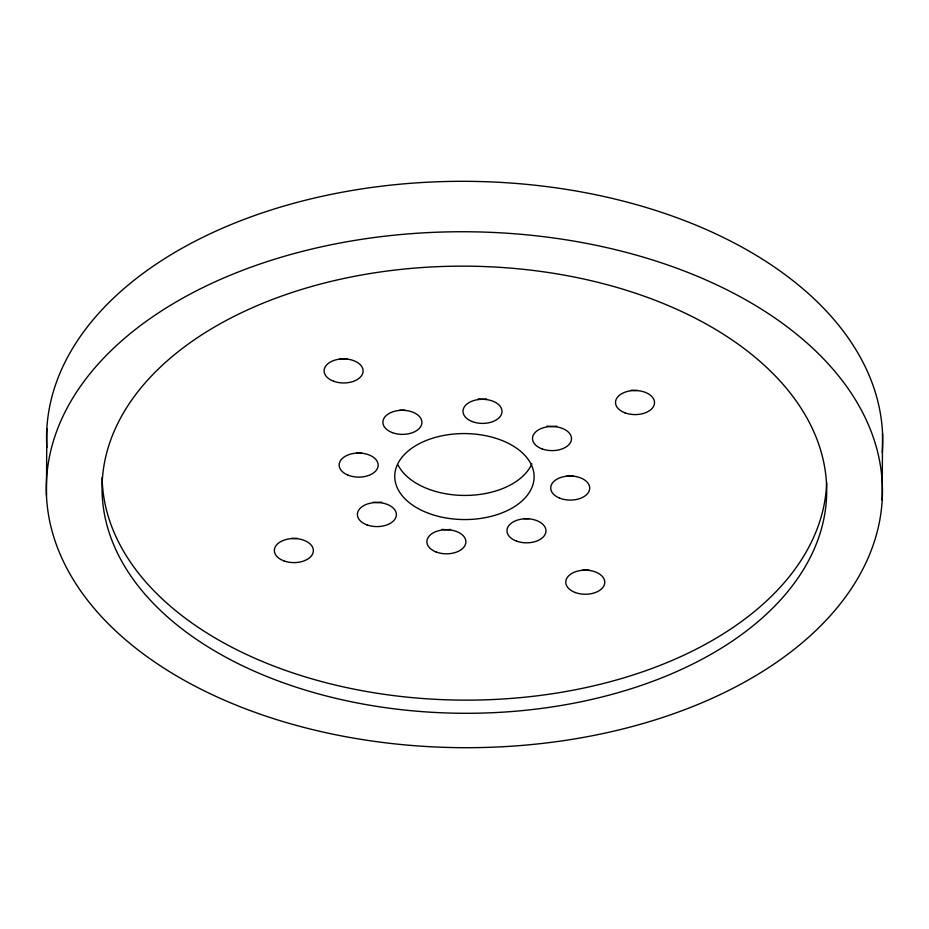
<?xml version="1.0" encoding="UTF-8"?>
<svg xmlns="http://www.w3.org/2000/svg" width="929" height="929" viewBox="0 0 929 929"><rect width="100%" height="100%" fill="white"/><g stroke="black" fill="none" stroke-linecap="round" stroke-linejoin="round"><path stroke-width="1.39" d="M46.45 495.366L46.822 428.71M882.178 500.29A418.073 257.972 0.3 0 0 268.388 261.212A418.073 257.972 0.3 0 0 242.539 707.666A418.073 257.972 0.3 0 0 882.178 500.29L882.55 433.634M531.841 463.85A69.675 42.989 0.3 0 1 465.917 495.424A69.675 42.989 0.3 0 1 398.042 465.023M556.75 426.156A19.509 12.042 0.3 0 1 547.042 426.051M573.158 475.845A19.509 12.042 0.3 0 1 567.062 475.776M528.81 518.637A19.509 12.042 0.3 0 1 523.921 518.579M450.542 529.437A19.509 12.042 0.3 0 1 442.03 529.344M381.633 502.136A19.509 12.042 0.3 0 1 373.121 502.217M361.613 452.876A19.509 12.042 0.3 0 1 356.724 452.922M404.742 410.177A19.509 12.042 0.3 0 1 399.853 410.119M486.645 399.017A19.509 12.042 0.3 0 1 478.133 398.924M46.856 447.615A418.073 257.972 0.3 0 1 466.428 181.318A418.073 257.972 0.3 0 1 882.26 452.539M826.671 482.79A362.333 223.575 0.3 0 1 461.934 700.118A362.333 223.575 0.3 0 1 102.12 477.355M347.144 358.664A19.509 12.042 0.3 0 1 339.828 358.582M637.34 390.401A19.509 12.042 0.3 0 1 631.244 390.215M588.823 569.941A19.509 12.042 0.3 0 1 582.715 570M297.408 538.309A19.509 12.042 0.3 0 1 291.311 538.367M428.873 513.423A69.675 42.989 0.3 0 0 534.105 477.309A69.675 42.989 0.3 0 0 430.324 438.964A69.675 42.989 0.3 0 0 428.873 513.423M559.734 498.165A19.509 12.042 0.3 0 0 589.706 488.631A19.509 12.042 0.3 0 0 561.197 477.343A19.509 12.042 0.3 0 0 559.734 498.165M516.512 541.108A19.509 12.042 0.3 0 0 545.973 531.005A19.509 12.042 0.3 0 0 516.919 520.263A19.509 12.042 0.3 0 0 516.512 541.108M435.91 551.896A19.509 12.042 0.3 0 0 465.882 542.362A19.509 12.042 0.3 0 0 437.373 531.063A19.509 12.042 0.3 0 0 435.91 551.896M366.92 524.873A19.509 12.042 0.3 0 0 396.381 514.759A19.509 12.042 0.3 0 0 367.327 504.029A19.509 12.042 0.3 0 0 366.92 524.873M348.178 475.207A19.509 12.042 0.3 0 0 378.149 465.661A19.509 12.042 0.3 0 0 349.652 454.374A19.509 12.042 0.3 0 0 348.178 475.207M392.456 432.659A19.509 12.042 0.3 0 0 421.917 422.544A19.509 12.042 0.3 0 0 392.851 411.802A19.509 12.042 0.3 0 0 392.456 432.659M472.013 421.476A19.509 12.042 0.3 0 0 501.985 411.942A19.509 12.042 0.3 0 0 473.476 400.643A19.509 12.042 0.3 0 0 472.013 421.476M542.037 448.893A19.509 12.042 0.3 0 0 571.509 438.778A19.509 12.042 0.3 0 0 542.443 428.048A19.509 12.042 0.3 0 0 542.037 448.893M333.639 381.238A19.509 12.042 0.3 0 0 363.111 371.135A19.509 12.042 0.3 0 0 334.057 360.394A19.509 12.042 0.3 0 0 333.639 381.238M283.902 560.895A19.509 12.042 0.3 0 0 313.375 550.781A19.509 12.042 0.3 0 0 284.32 540.039A19.509 12.042 0.3 0 0 283.902 560.895M575.306 592.528A19.509 12.042 0.3 0 0 604.779 582.413A19.509 12.042 0.3 0 0 575.725 571.672A19.509 12.042 0.3 0 0 575.306 592.528M625.043 412.871A19.509 12.042 0.3 0 0 654.515 402.768A19.509 12.042 0.3 0 0 625.461 392.026A19.509 12.042 0.3 0 0 625.043 412.871M280.059 681.607A362.333 223.575 0.3 0 0 826.682 493.148A362.333 223.575 0.3 0 0 286.364 294.412A362.333 223.575 0.3 0 0 280.059 681.607"/></g></svg>
